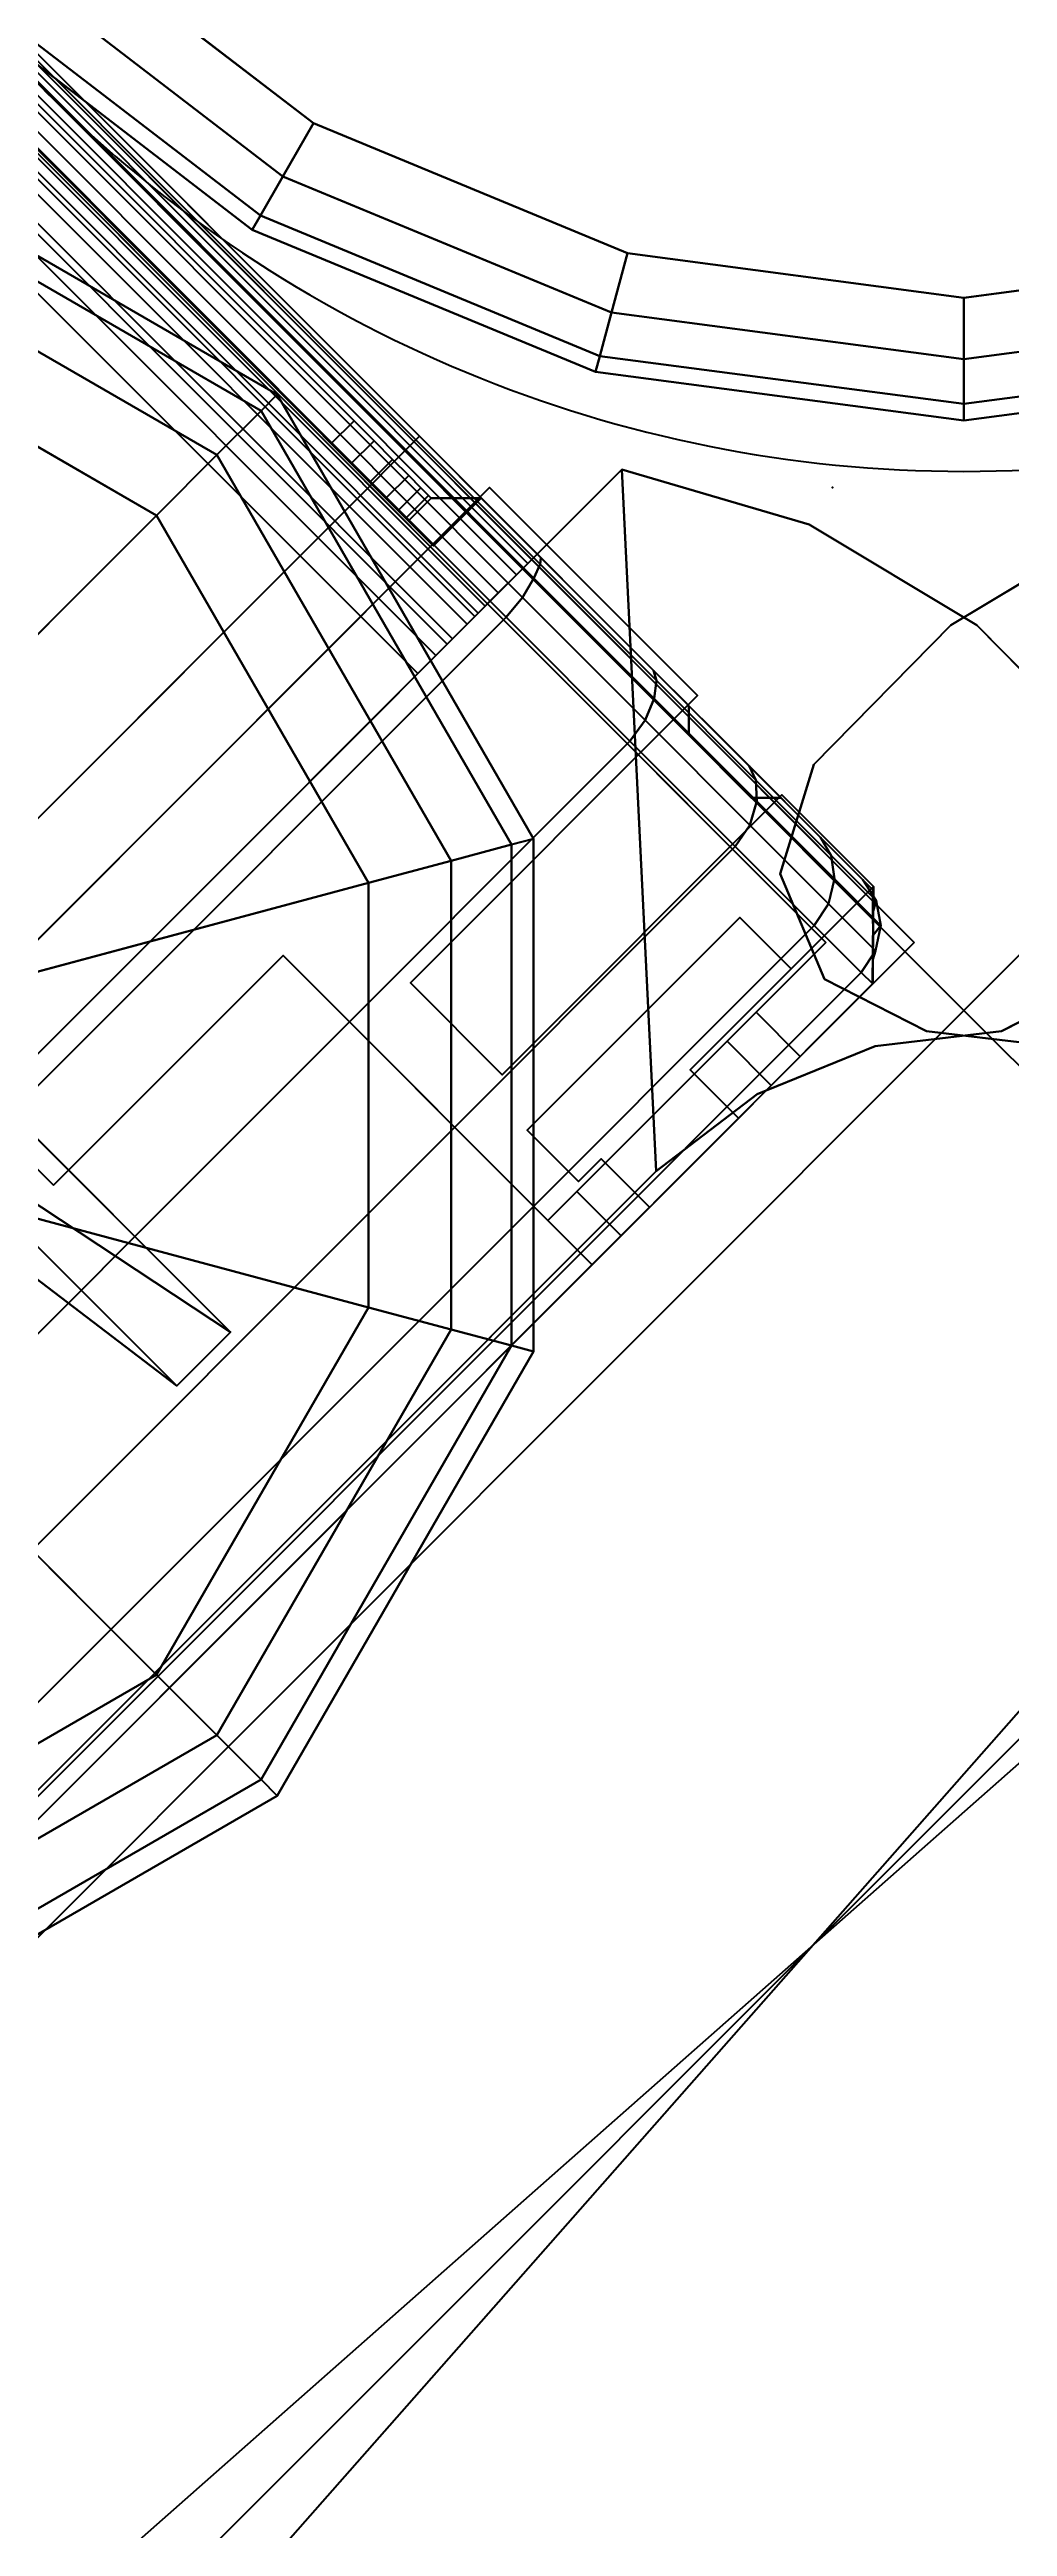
# Model space of a CAD drawing. Extents: x -170 to 1783, y -20 to 1205.
# Drawn here: x 104.674 to 105.594, y 460.558 to 462.938 of the extents above; entities that cross this region are included whole.
import ezdxf
from ezdxf.enums import TextEntityAlignment as Align

# ---------------------------------------------------------------- set-up
doc = ezdxf.new("R2010")
doc.units = 0
doc.header["$LTSCALE"] = 96
doc.header["$MEASUREMENT"] = 0
for name, color, linetype in [('A-FURN-3-PANEL-GLIDE', 7, 'Continuous'), ('A-FURN-3-PANEL-GLIDE-HOUSING', 7, 'Continuous'), ('A-FURN-3-PANEL-RACE', 7, 'Continuous'), ('A-FURN-3-PANEL-SIDE1', 7, 'Continuous'), ('A-FURN-3-PANEL-SIDE2', 7, 'Continuous'), ('A-FURN-3-PANEL-TOPCAP', 7, 'Continuous'), ('A-FURN-3-PANEL-TRIM', 7, 'Continuous'), ('A-FURN-3-WKSF-TOP', 7, 'Continuous'), ('A-FURN-3-WKSF-TRIM', 7, 'Continuous'), ('A-FURN-P-PNLS', 7, 'Continuous'), ('A-FURN-P-WKSF', 7, 'Continuous'), ('MAIN_ELECTRICAL', 7, 'Continuous'), ('MAIN_PANEL', 7, 'Continuous'), ('MAIN_PANEL_COMP', 7, 'Continuous'), ('MAIN_WKSURF', 7, 'Continuous'), ('SM', 7, 'Continuous')]:
    doc.layers.add(name, color=color, linetype=linetype)

# ---------------------------------------------------------------- blocks, each defined once
blk = doc.blocks.new('EC-EFN-456')
at = {"layer": 'A-FURN-3-PANEL-GLIDE', "color": 20, "linetype": 'Continuous'}
for points in [[(46.6501, 1.8052, 0.2464), (46.6391, 1.8242, 0.1642), (47.115, 1.9517, 0.1642), (47.115, 1.9297, 0.2464)], [(46.6391, 1.8242, 0.1642), (46.6501, 1.8052, 0.0821), (47.115, 1.9297, 0.0821), (47.115, 1.9517, 0.1642)], [(47.115, 1.9297, 0.2464), (47.115, 1.9517, 0.1642), (47.5909, 1.8242, 0.1642), (47.5799, 1.8052, 0.2464)], [(47.115, 1.9517, 0.1642), (47.115, 1.9297, 0.0821), (47.5799, 1.8052, 0.0821), (47.5909, 1.8242, 0.1642)], [(46.6802, 1.7531, 0.3065), (46.6501, 1.8052, 0.2464), (47.115, 1.9297, 0.2464), (47.115, 1.8696, 0.3065)], [(46.6501, 1.8052, 0.0821), (46.6802, 1.7531, 0.022), (47.115, 1.8696, 0.022), (47.115, 1.9297, 0.0821)], [(47.115, 1.8696, 0.3065), (47.115, 1.9297, 0.2464), (47.5799, 1.8052, 0.2464), (47.5498, 1.7531, 0.3065)], [(47.115, 1.9297, 0.0821), (47.115, 1.8696, 0.022), (47.5498, 1.7531, 0.022), (47.5799, 1.8052, 0.0821)], [(46.7213, 1.682, 0.3285), (46.6802, 1.7531, 0.3065), (47.115, 1.8696, 0.3065), (47.115, 1.7875, 0.3285)], [(46.6802, 1.7531, 0.022), (46.7213, 1.682), (47.115, 1.7875), (47.115, 1.8696, 0.022)], [(47.115, 1.7875, 0.3285), (47.115, 1.8696, 0.3065), (47.5498, 1.7531, 0.3065), (47.5088, 1.682, 0.3285)], [(47.115, 1.8696, 0.022), (47.115, 1.7875), (47.5088, 1.682), (47.5498, 1.7531, 0.022)], [(47.5799, 1.8052, 0.2464), (47.5909, 1.8242, 0.1642), (47.9392, 1.4759, 0.1642), (47.9202, 1.4649, 0.2464)], [(47.5909, 1.8242, 0.1642), (47.5799, 1.8052, 0.0821), (47.9202, 1.4649, 0.0821), (47.9392, 1.4759, 0.1642)], [(47.0138, 1.1754, 0.3285), (46.7213, 1.682, 0.3285), (47.115, 1.7875, 0.3285), (47.115, 1.2025, 0.3285)], [(47.115, 1.2025, 0.3285), (47.115, 1.7875, 0.3285), (47.5088, 1.682, 0.3285), (47.2163, 1.1754, 0.3285)], [(47.5498, 1.7531, 0.3065), (47.5799, 1.8052, 0.2464), (47.9202, 1.4649, 0.2464), (47.8681, 1.4348, 0.3065)], [(47.5799, 1.8052, 0.0821), (47.5498, 1.7531, 0.022), (47.8681, 1.4348, 0.022), (47.9202, 1.4649, 0.0821)], [(47.5088, 1.682, 0.3285), (47.5498, 1.7531, 0.3065), (47.8681, 1.4348, 0.3065), (47.797, 1.3937, 0.3285)], [(47.5498, 1.7531, 0.022), (47.5088, 1.682), (47.797, 1.3937), (47.8681, 1.4348, 0.022)], [(47.2163, 1.1754, 0.3285), (47.5088, 1.682, 0.3285), (47.797, 1.3937, 0.3285), (47.2904, 1.1013, 0.3285)], [(47.9202, 1.4649, 0.2464), (47.9392, 1.4759, 0.1642), (48.0667, 1, 0.1642), (48.0447, 1, 0.2464)], [(47.9392, 1.4759, 0.1642), (47.9202, 1.4649, 0.0821), (48.0447, 1, 0.0821), (48.0667, 1, 0.1642)], [(47.8681, 1.4348, 0.3065), (47.9202, 1.4649, 0.2464), (48.0447, 1, 0.2464), (47.9846, 1, 0.3065)], [(47.9202, 1.4649, 0.0821), (47.8681, 1.4348, 0.022), (47.9846, 1, 0.022), (48.0447, 1, 0.0821)], [(47.797, 1.3937, 0.3285), (47.8681, 1.4348, 0.3065), (47.9846, 1, 0.3065), (47.9025, 1, 0.3285)], [(47.8681, 1.4348, 0.022), (47.797, 1.3937), (47.9025, 1), (47.9846, 1, 0.022)], [(47.2904, 1.1013, 0.3285), (47.797, 1.3937, 0.3285), (47.9025, 1, 0.3285), (47.3175, 1, 0.3285)], [(47.3175, 1, 0.3285), (47.9025, 1, 0.3285), (47.797, 0.6063, 0.3285), (47.2904, 0.8988, 0.3285)], [(47.9025, 1, 0.3285), (47.9846, 1, 0.3065), (47.8681, 0.5652, 0.3065), (47.797, 0.6063, 0.3285)], [(47.9846, 1, 0.022), (47.9025, 1), (47.797, 0.6063), (47.8681, 0.5652, 0.022)], [(47.9846, 1, 0.3065), (48.0447, 1, 0.2464), (47.9202, 0.5351, 0.2464), (47.8681, 0.5652, 0.3065)], [(48.0447, 1, 0.0821), (47.9846, 1, 0.022), (47.8681, 0.5652, 0.022), (47.9202, 0.5351, 0.0821)], [(48.0447, 1, 0.2464), (48.0667, 1, 0.1642), (47.9392, 0.5241, 0.1642), (47.9202, 0.5351, 0.2464)], [(48.0667, 1, 0.1642), (48.0447, 1, 0.0821), (47.9202, 0.5351, 0.0821), (47.9392, 0.5241, 0.1642)]]:
    blk.add_3dface(points, dxfattribs=at)
at = {"layer": 'A-FURN-3-PANEL-GLIDE', "color": 20, "linetype": 'Continuous', "invisible_edges": 12}
for points in [[(47.115, 1), (47.115, 1.7875), (46.7213, 1.682)], [(47.115, 1), (47.5088, 1.682), (47.115, 1.7875)], [(47.115, 1), (47.797, 1.3937), (47.5088, 1.682)], [(47.115, 1), (47.9025, 1), (47.797, 1.3937)], [(47.115, 1), (47.797, 0.6063), (47.9025, 1)]]:
    blk.add_3dface(points, dxfattribs=at)
at = {"layer": 'A-FURN-3-PANEL-GLIDE-HOUSING', "color": 40, "linetype": 'Continuous'}
for points in [[(47.3151, 1.2001, 2.2447), (47.72, 1.283, 3.3867), (47.72, 1.283, 3.5747), (47.115, 1.283, 3.5747)], [(47.72, 1.21, 3.3867), (47.72, 1.283, 3.3867), (47.3151, 1.2001, 2.2447), (47.2635, 1.1485, 2.2447)], [(47.72, 1.21, 3.3867), (47.72, 1.21, 3.5747), (47.72, 1.283, 3.5747), (47.72, 1.283, 3.3867)], [(47.115, 1.21, 3.5747), (47.72, 1.21, 3.5747), (47.72, 1.21, 3.3867), (47.2635, 1.1485, 2.2447)]]:
    blk.add_3dface(points, dxfattribs=at)
at = {"layer": 'A-FURN-3-PANEL-GLIDE-HOUSING', "color": 40, "linetype": 'Continuous', "invisible_edges": 4}
blk.add_3dface([(47.72, 1.283, 3.5747), (47.72, 1.21, 3.5747), (47.115, 1.21, 3.5747), (47.115, 1.283, 3.5747)], dxfattribs=at)
at = {"layer": 'A-FURN-3-PANEL-RACE', "color": 40, "linetype": 'Continuous'}
for points, invisible_edges in [([(0.08, 2.0125, 3.515), (0.08, 2.0125, 0.3963), (47.92, 2.0125, 0.3963), (47.92, 2.0125, 3.515)], 8), ([(0.5, 1.5745, 0.3963), (47.5, 1.5745, 0.3963), (0.08, 2.0125, 0.3963), (0.08, 1.5745, 0.3963)], 3), ([(47.5, 1.5745, 0.3963), (47.92, 1.5745, 0.3963), (47.92, 2.0125, 0.3963), (0.08, 2.0125, 0.3963)], 8), ([(0.6, 2.0125, 4.0847), (0.6, 2.0125, 3.515), (47.4, 2.0125, 3.515), (47.4, 2.0125, 4.0847)], 2), ([(47.4, 1.9525, 3.515), (47.4, 1.9525, 4.0847), (47.4, 2.0125, 4.0847), (47.4, 2.0125, 3.515)], 2), ([(47.86, 1.9525, 3.515), (47.4, 1.9525, 3.515), (47.4, 2.0125, 3.515), (47.92, 2.0125, 3.515)], 8), ([(47.4, 1.9493, 4.1093), (47.4, 2.0072, 4.1248), (47.4, 2.0125, 4.0847), (47.4, 1.9525, 4.0847)], 5), ([(47.4, 1.9398, 4.1322), (47.4, 1.9918, 4.1622), (47.4, 2.0072, 4.1248), (47.4, 1.9493, 4.1093)], 5), ([(47.86, 1.5745, 3.515), (47.86, 1.9525, 3.515), (47.92, 2.0125, 3.515), (47.92, 1.5745, 3.515)], 2), ([(47.92, 1.8575, 3.1951), (47.92, 2.0125, 3.515), (47.92, 2.0125, 0.3963), (47.92, 1.8575, 1.4986)], 5), ([(47.92, 1.8181, 1.4986), (47.92, 1.8575, 1.4986), (47.92, 2.0125, 0.3963), (47.92, 1.5745, 0.3963)], 10), ([(47.92, 1.5745, 3.245), (47.92, 1.5745, 3.515), (47.92, 2.0125, 3.515), (47.92, 1.8575, 3.1951)], 4), ([(47.4, 1.9247, 4.1519), (47.4, 1.9671, 4.1943), (47.4, 1.9918, 4.1622), (47.4, 1.9398, 4.1322)], 5), ([(47.86, 1.9525, 0.4563), (0.14, 1.9525, 0.4563), (0.14, 1.9525, 3.515), (47.86, 1.9525, 3.515)], 4), ([(0.5, 1.5745, 0.4563), (0.14, 1.5745, 0.4563), (0.14, 1.9525, 0.4563), (47.5, 1.5745, 0.4563)], 12), ([(47.5, 1.5745, 0.4563), (0.14, 1.9525, 0.4563), (47.86, 1.9525, 0.4563), (47.86, 1.5745, 0.4563)], 1), ([(47.4, 1.9525, 3.515), (0.6, 1.9525, 3.515), (0.6, 1.9525, 4.0847), (47.4, 1.9525, 4.0847)], 1), ([(47.4, 1.905, 4.1669), (47.4, 1.935, 4.2189), (47.4, 1.9671, 4.1943), (47.4, 1.9247, 4.1519)], 5), ([(47.86, 1.9525, 0.4563), (47.86, 1.9525, 3.515), (47.86, 1.8575, 3.1951), (47.86, 1.8575, 1.4986)], 10), ([(47.86, 1.5745, 0.4563), (47.86, 1.9525, 0.4563), (47.86, 1.8575, 1.4986), (47.86, 1.8181, 1.4986)], 10), ([(47.86, 1.8575, 3.1951), (47.86, 1.9525, 3.515), (47.86, 1.5745, 3.515), (47.86, 1.5745, 3.245)], 1), ([(47.4, 1.8821, 4.1764), (47.4, 1.8976, 4.2344), (47.4, 1.935, 4.2189), (47.4, 1.905, 4.1669)], 5), ([(47.4, 1.8575, 4.1797), (47.4, 1.8575, 4.2397), (47.4, 1.8976, 4.2344), (47.4, 1.8821, 4.1764)], 4), ([(47.86, 1.5745, 1.7894), (47.86, 1.5745, 0.4563), (47.86, 1.8181, 1.4986), (47.86, 1.614, 1.7894)], 2), ([(47.92, 1.614, 1.7894), (47.92, 1.8181, 1.4986), (47.92, 1.5745, 0.3963), (47.92, 1.5745, 1.7894)], 2), ([(47.5, 1.2625, 0.3963), (47.5, 1.5745, 0.3963), (0.5, 1.5745, 0.3963), (45.902, 1.2625, 0.3963)], 6), ([(47.5, 1.2625, 0.4563), (45.902, 1.2625, 0.4563), (0.5, 1.5745, 0.4563), (47.5, 1.5745, 0.4563)], 6), ([(47.5, 1.5745, 0.3963), (47.5, 1.5745, 0.4563), (47.86, 1.5745, 0.4563), (47.92, 1.5745, 0.3963)], 4), ([(47.92, 1.5745, 0.3963), (47.86, 1.5745, 0.4563), (47.86, 1.5745, 1.7894), (47.92, 1.5745, 1.7894)], 1)]:
    blk.add_3dface(points, dxfattribs=dict(at, invisible_edges=invisible_edges))
for points in [[(0.6, 2.0072, 4.1248), (0.6, 2.0125, 4.0847), (47.4, 2.0125, 4.0847), (47.4, 2.0072, 4.1248)], [(0.6, 1.9918, 4.1622), (0.6, 2.0072, 4.1248), (47.4, 2.0072, 4.1248), (47.4, 1.9918, 4.1622)], [(0.6, 1.9671, 4.1943), (0.6, 1.9918, 4.1622), (47.4, 1.9918, 4.1622), (47.4, 1.9671, 4.1943)], [(0.6, 1.935, 4.2189), (0.6, 1.9671, 4.1943), (47.4, 1.9671, 4.1943), (47.4, 1.935, 4.2189)], [(47.4, 1.9493, 4.1093), (47.4, 1.9525, 4.0847), (0.6, 1.9525, 4.0847), (0.6, 1.9493, 4.1093)], [(47.4, 1.9398, 4.1322), (47.4, 1.9493, 4.1093), (0.6, 1.9493, 4.1093), (0.6, 1.9398, 4.1322)], [(47.4, 1.9247, 4.1519), (47.4, 1.9398, 4.1322), (0.6, 1.9398, 4.1322), (0.6, 1.9247, 4.1519)], [(0.6, 1.8976, 4.2344), (0.6, 1.935, 4.2189), (47.4, 1.935, 4.2189), (47.4, 1.8976, 4.2344)], [(47.4, 1.905, 4.1669), (47.4, 1.9247, 4.1519), (0.6, 1.9247, 4.1519), (0.6, 1.905, 4.1669)], [(47.4, 1.8821, 4.1764), (47.4, 1.905, 4.1669), (0.6, 1.905, 4.1669), (0.6, 1.8821, 4.1764)], [(0.6, 1.8575, 4.2397), (0.6, 1.8976, 4.2344), (47.4, 1.8976, 4.2344), (47.4, 1.8575, 4.2397)], [(47.4, 1.8575, 4.1797), (47.4, 1.8821, 4.1764), (0.6, 1.8821, 4.1764), (0.6, 1.8575, 4.1797)], [(0.6, 1.8575, 4.1797), (0.6, 1.8575, 4.2397), (47.4, 1.8575, 4.2397), (47.4, 1.8575, 4.1797)], [(47.86, 1.8575, 1.4986), (47.86, 1.8575, 3.1951), (47.92, 1.8575, 3.1951), (47.92, 1.8575, 1.4986)], [(47.92, 1.8181, 1.4986), (47.86, 1.8181, 1.4986), (47.86, 1.8575, 1.4986), (47.92, 1.8575, 1.4986)], [(47.86, 1.8575, 3.1951), (47.86, 1.5745, 3.245), (47.92, 1.5745, 3.245), (47.92, 1.8575, 3.1951)], [(47.92, 1.614, 1.7894), (47.86, 1.614, 1.7894), (47.86, 1.8181, 1.4986), (47.92, 1.8181, 1.4986)], [(47.92, 1.5745, 1.7894), (47.86, 1.5745, 1.7894), (47.86, 1.614, 1.7894), (47.92, 1.614, 1.7894)], [(47.5, 1.2625, 0.3963), (47.5, 1.2625, 0.4563), (47.5, 1.5745, 0.4563), (47.5, 1.5745, 0.3963)], [(47.86, 1.5745, 3.245), (47.86, 1.5745, 3.515), (47.92, 1.5745, 3.515), (47.92, 1.5745, 3.245)], [(47.5, 1.2625, 0.4563), (47.5, 1.2625, 0.3963), (45.902, 1.2625, 0.3963), (45.902, 1.2625, 0.4563)]]:
    blk.add_3dface(points, dxfattribs=at)
at = {"layer": 'A-FURN-3-PANEL-SIDE1', "color": 7, "linetype": 'Continuous'}
for points in [[(47.3224, 1.955, 55.7401), (47.3228, 0.045, 55.7401), (0.6776, 0.045, 55.7401), (0.6776, 1.955, 55.7401)], [(47.3224, 0.045, 4.2397), (47.3224, 1.955, 4.2397), (0.6776, 1.955, 4.2397), (0.6776, 0.045, 4.2397)], [(47.3228, 0.045, 55.7401), (47.3224, 1.955, 55.7401), (47.3224, 1.955, 4.2397), (47.3224, 0.045, 4.2397)]]:
    blk.add_3dface(points, dxfattribs=at)
at = {"layer": 'A-FURN-3-PANEL-SIDE2', "color": 7, "linetype": 'Continuous'}
blk.add_3dface([(0.6776, 1.955, 55.7401), (0.6776, 1.955, 4.2397), (47.3224, 1.955, 4.2397), (47.3224, 1.955, 55.7401)], dxfattribs=at)
at = {"layer": 'A-FURN-3-PANEL-TOPCAP', "color": 60, "linetype": 'Continuous'}
for points, invisible_edges in [([(0.76, 2.02, 56.286), (0.76, 2.02, 56.161), (47.24, 2.02, 56.161), (47.24, 2.02, 56.286)], 5), ([(47.24, 2, 56.141), (47.24, 2.02, 56.161), (0.76, 2.02, 56.161), (0.76, 2, 56.141)], 5), ([(47.24, 2.02, 56.036), (47.24, 2, 56.056), (0.76, 2, 56.056), (0.76, 2.02, 56.036)], 5), ([(0.76, 2.02, 56.036), (0.815, 2.02, 55.7741), (47.185, 2.02, 55.7741), (47.24, 2.02, 56.036)], 5), ([(0.76, 2, 56.141), (0.76, 2, 56.056), (47.24, 2, 56.056), (47.24, 2, 56.141)], 5), ([(47.185, 2.02, 55.7741), (0.815, 2.02, 55.7741), (0.815, 1.986, 55.7401), (47.185, 1.986, 55.7401)], 10), ([(47.185, 2.02, 55.7741), (47.185, 1.986, 55.7401), (47.2122, 1.986, 55.7365), (47.221, 2.02, 55.7693)], 5), ([(47.185, 2.02, 55.7741), (47.221, 2.02, 55.7693), (47.3404, 2.02, 56.0218), (47.24, 2.02, 56.036)], 10), ([(47.221, 2.02, 55.7693), (47.2122, 1.986, 55.7365), (47.2375, 1.986, 55.726), (47.2545, 2.02, 55.7554)], 5), ([(47.4331, 2.02, 55.9807), (47.3404, 2.02, 56.0218), (47.221, 2.02, 55.7693), (47.2545, 2.02, 55.7554)], 10), ([(47.2545, 2.02, 55.7554), (47.2375, 1.986, 55.726), (47.2593, 1.986, 55.7093), (47.2833, 2.02, 55.7333)], 5), ([(47.4051, 2.02, 56.2633), (47.24, 2.02, 56.286), (47.24, 2.02, 56.161), (47.3727, 2.02, 56.1426)], 10), ([(47.3727, 2.02, 56.1426), (47.24, 2.02, 56.161), (47.24, 2, 56.141), (47.3676, 2, 56.1232)], 10), ([(47.3456, 2, 56.0411), (47.24, 2, 56.056), (47.24, 2.02, 56.036), (47.3404, 2.02, 56.0218)], 10), ([(47.3676, 2, 56.1232), (47.24, 2, 56.141), (47.24, 2, 56.056), (47.3456, 2, 56.0411)], 10), ([(47.2545, 2.02, 55.7554), (47.2833, 2.02, 55.7333), (47.5111, 2.02, 55.9159), (47.4331, 2.02, 55.9807)], 10), ([(47.2833, 2.02, 55.7333), (47.2593, 1.986, 55.7093), (47.276, 1.986, 55.6875), (47.3054, 2.02, 55.7045)], 5), ([(47.3054, 2.02, 55.7045), (47.276, 1.986, 55.6875), (47.2864, 1.986, 55.6622), (47.3193, 2.02, 55.671)], 5), ([(47.5685, 2.02, 55.8323), (47.5111, 2.02, 55.9159), (47.2833, 2.02, 55.7333), (47.3054, 2.02, 55.7045)], 10), ([(47.3193, 2.02, 55.671), (47.2864, 1.986, 55.6622), (47.29, 1.986, 55.635), (47.324, 2.02, 55.635)], 1), ([(47.3054, 2.02, 55.7045), (47.3193, 2.02, 55.671), (47.601, 2.02, 55.7363), (47.5685, 2.02, 55.8323)], 10), ([(47.3193, 2.02, 55.671), (47.324, 2.02, 55.635), (47.606, 2.02, 55.635), (47.601, 2.02, 55.7363)], 8), ([(47.324, 2.02, 55.635), (47.324, -0.02, 55.635), (47.606, -0.02, 55.635), (47.606, 2.02, 55.635)], 5), ([(47.4431, 2, 55.9981), (47.3456, 2, 56.0411), (47.3404, 2.02, 56.0218), (47.4331, 2.02, 55.9807)], 10), ([(47.4856, 2, 56.0717), (47.3676, 2, 56.1232), (47.3456, 2, 56.0411), (47.4431, 2, 55.9981)], 10), ([(47.4956, 2.02, 56.0891), (47.3727, 2.02, 56.1426), (47.3676, 2, 56.1232), (47.4856, 2, 56.0717)], 10), ([(47.5581, 2.02, 56.1974), (47.4051, 2.02, 56.2633), (47.3727, 2.02, 56.1426), (47.4956, 2.02, 56.0891)], 10), ([(47.5252, 2, 55.9301), (47.4431, 2, 55.9981), (47.4331, 2.02, 55.9807), (47.5111, 2.02, 55.9159)], 10), ([(47.5854, 2, 55.9903), (47.4856, 2, 56.0717), (47.4431, 2, 55.9981), (47.5252, 2, 55.9301)], 10), ([(47.5995, 2.02, 56.0044), (47.4956, 2.02, 56.0891), (47.4856, 2, 56.0717), (47.5854, 2, 55.9903)], 10), ([(47.6879, 2.02, 56.0929), (47.5581, 2.02, 56.1974), (47.4956, 2.02, 56.0891), (47.5995, 2.02, 56.0044)], 10), ([(47.5858, 2, 55.8424), (47.5252, 2, 55.9301), (47.5111, 2.02, 55.9159), (47.5685, 2.02, 55.8323)], 10), ([(47.6595, 2, 55.8849), (47.5854, 2, 55.9903), (47.5252, 2, 55.9301), (47.5858, 2, 55.8424)], 10), ([(47.6202, 2, 55.7415), (47.5858, 2, 55.8424), (47.5685, 2.02, 55.8323), (47.601, 2.02, 55.7363)], 10), ([(47.6768, 2.02, 55.8949), (47.5995, 2.02, 56.0044), (47.5854, 2, 55.9903), (47.6595, 2, 55.8849)], 10), ([(47.7024, 2, 55.7635), (47.6595, 2, 55.8849), (47.5858, 2, 55.8424), (47.6202, 2, 55.7415)], 10), ([(47.7851, 2.02, 55.9575), (47.6879, 2.02, 56.0929), (47.5995, 2.02, 56.0044), (47.6768, 2.02, 55.8949)], 10), ([(47.6259, 2, 55.635), (47.6202, 2, 55.7415), (47.601, 2.02, 55.7363), (47.606, 2.02, 55.635)], 2), ([(47.606, 2.02, 55.635), (47.606, -0.02, 55.635), (47.6259, 0, 55.635), (47.6259, 2, 55.635)], 5), ([(47.711, 2, 55.635), (47.7024, 2, 55.7635), (47.6202, 2, 55.7415), (47.6259, 2, 55.635)], 2), ([(47.711, 0, 55.635), (47.711, 2, 55.635), (47.6259, 2, 55.635), (47.6259, 0, 55.635)], 5), ([(47.7217, 2.02, 55.7687), (47.6768, 2.02, 55.8949), (47.6595, 2, 55.8849), (47.7024, 2, 55.7635)], 10), ([(47.8425, 2.02, 55.8011), (47.7851, 2.02, 55.9575), (47.6768, 2.02, 55.8949), (47.7217, 2.02, 55.7687)], 10), ([(47.731, 2.02, 55.635), (47.7217, 2.02, 55.7687), (47.7024, 2, 55.7635), (47.711, 2, 55.635)], 2), ([(47.711, 2, 55.635), (47.711, 0, 55.635), (47.731, -0.02, 55.635), (47.731, 2.02, 55.635)], 5), ([(47.856, 2.02, 55.635), (47.8425, 2.02, 55.8011), (47.7217, 2.02, 55.7687), (47.731, 2.02, 55.635)], 2), ([(47.856, -0.02, 55.635), (47.856, 2.02, 55.635), (47.731, 2.02, 55.635), (47.731, -0.02, 55.635)], 5), ([(47.8715, 2.0047, 55.635), (47.856, 2.02, 55.635), (47.856, -0.02, 55.635), (47.8715, -0.0047, 55.635)], 10), ([(47.8715, -0.0047, 55.635), (47.8871, 0.0106, 55.635), (47.8871, 1.9894, 55.635), (47.8715, 2.0047, 55.635)], 10), ([(47.9035, 1.9727, 55.635), (47.8871, 1.9894, 55.635), (47.8871, 0.0106, 55.635), (47.9035, 0.0273, 55.635)], 10), ([(47.9035, 0.0273, 55.635), (47.92, 0.044, 55.635), (47.92, 1.956, 55.635), (47.9035, 1.9727, 55.635)], 8)]:
    blk.add_3dface(points, dxfattribs=dict(at, invisible_edges=invisible_edges))
for points in [[(47.24, 2.02, 56.286), (47.24, 2.0151, 56.3105), (0.76, 2.0151, 56.3105), (0.76, 2.02, 56.286)], [(47.24, 2.0151, 56.3105), (47.24, 2.0013, 56.3313), (0.76, 2.0013, 56.3313), (0.76, 2.0151, 56.3105)], [(47.24, 2.0013, 56.3313), (47.24, 1.9805, 56.3451), (0.76, 1.9805, 56.3451), (0.76, 2.0013, 56.3313)], [(47.24, 2.02, 56.286), (47.4051, 2.02, 56.2633), (47.4087, 2.0151, 56.2864), (47.24, 2.0151, 56.3105)], [(47.24, 2.0151, 56.3105), (47.4087, 2.0151, 56.2864), (47.4143, 2.0013, 56.3065), (47.24, 2.0013, 56.3313)], [(47.24, 2.0013, 56.3313), (47.4143, 2.0013, 56.3065), (47.4194, 1.9805, 56.3203), (47.24, 1.9805, 56.3451)], [(47.29, 1.955, 55.635), (47.324, 1.955, 55.635), (47.324, 2.02, 55.635), (47.29, 1.986, 55.635)], [(47.4051, 2.02, 56.2633), (47.5581, 2.02, 56.1974), (47.5669, 2.0151, 56.2168), (47.4087, 2.0151, 56.2864)], [(47.4087, 2.0151, 56.2864), (47.5669, 2.0151, 56.2168), (47.5775, 2.0013, 56.2349), (47.4143, 2.0013, 56.3065)], [(47.4143, 2.0013, 56.3065), (47.5775, 2.0013, 56.2349), (47.5864, 1.9805, 56.248), (47.4194, 1.9805, 56.3203)], [(47.5581, 2.02, 56.1974), (47.6879, 2.02, 56.0929), (47.7022, 2.0151, 56.1072), (47.5669, 2.0151, 56.2168)], [(47.5669, 2.0151, 56.2168), (47.7022, 2.0151, 56.1072), (47.7172, 2.0013, 56.1222), (47.5775, 2.0013, 56.2349)], [(47.5775, 2.0013, 56.2349), (47.7172, 2.0013, 56.1222), (47.7287, 1.9805, 56.1337), (47.5864, 1.9805, 56.248)], [(47.6879, 2.02, 56.0929), (47.7851, 2.02, 55.9575), (47.8045, 2.0151, 55.9663), (47.7022, 2.0151, 56.1072)], [(47.7022, 2.0151, 56.1072), (47.8045, 2.0151, 55.9663), (47.8226, 2.0013, 55.977), (47.7172, 2.0013, 56.1222)], [(47.7172, 2.0013, 56.1222), (47.8226, 2.0013, 55.977), (47.8356, 1.9805, 55.9859), (47.7287, 1.9805, 56.1337)], [(47.7851, 2.02, 55.9575), (47.8425, 2.02, 55.8011), (47.8656, 2.0151, 55.8048), (47.8045, 2.0151, 55.9663)], [(47.8045, 2.0151, 55.9663), (47.8656, 2.0151, 55.8048), (47.8857, 2.0013, 55.8104), (47.8226, 2.0013, 55.977)], [(47.8226, 2.0013, 55.977), (47.8857, 2.0013, 55.8104), (47.8994, 1.9805, 55.8155), (47.8356, 1.9805, 55.9859)], [(47.8425, 2.02, 55.8011), (47.856, 2.02, 55.635), (47.8715, 2.0047, 55.635), (47.8656, 2.0151, 55.8048)], [(47.8656, 2.0151, 55.8048), (47.8715, 2.0047, 55.635), (47.8871, 1.9894, 55.635), (47.8857, 2.0013, 55.8104)], [(47.8857, 2.0013, 55.8104), (47.8871, 1.9894, 55.635), (47.9035, 1.9727, 55.635), (47.8994, 1.9805, 55.8155)], [(47.24, 1.9805, 56.3451), (47.24, 1.956, 56.35), (0.76, 1.956, 56.35), (0.76, 1.9805, 56.3451)], [(47.185, 1.955, 55.7401), (47.185, 1.986, 55.7401), (0.815, 1.986, 55.7401), (0.815, 1.955, 55.7401)], [(47.185, 1.955, 55.7401), (47.2122, 1.955, 55.7365), (47.2122, 1.986, 55.7365), (47.185, 1.986, 55.7401)], [(47.2122, 1.955, 55.7365), (47.2375, 1.955, 55.726), (47.2375, 1.986, 55.726), (47.2122, 1.986, 55.7365)], [(47.2375, 1.955, 55.726), (47.2593, 1.955, 55.7093), (47.2593, 1.986, 55.7093), (47.2375, 1.986, 55.726)], [(47.24, 1.9805, 56.3451), (47.4194, 1.9805, 56.3203), (47.4216, 1.956, 56.3252), (47.24, 1.956, 56.35)], [(47.2593, 1.955, 55.7093), (47.276, 1.955, 55.6875), (47.276, 1.986, 55.6875), (47.2593, 1.986, 55.7093)], [(47.276, 1.955, 55.6875), (47.2864, 1.955, 55.6622), (47.2864, 1.986, 55.6622), (47.276, 1.986, 55.6875)], [(47.2864, 1.955, 55.6622), (47.29, 1.955, 55.635), (47.29, 1.986, 55.635), (47.2864, 1.986, 55.6622)], [(47.4194, 1.9805, 56.3203), (47.5864, 1.9805, 56.248), (47.5901, 1.956, 56.2528), (47.4216, 1.956, 56.3252)], [(47.5864, 1.9805, 56.248), (47.7287, 1.9805, 56.1337), (47.7332, 1.956, 56.1382), (47.5901, 1.956, 56.2528)], [(47.7287, 1.9805, 56.1337), (47.8356, 1.9805, 55.9859), (47.8405, 1.956, 55.9895), (47.7332, 1.956, 56.1382)], [(47.8356, 1.9805, 55.9859), (47.8994, 1.9805, 55.8155), (47.9043, 1.956, 55.8177), (47.8405, 1.956, 55.9895)], [(47.8994, 1.9805, 55.8155), (47.9035, 1.9727, 55.635), (47.92, 1.956, 55.635), (47.9043, 1.956, 55.8177)], [(0.76, 0.044, 56.35), (0.76, 1.956, 56.35), (47.24, 1.956, 56.35), (47.24, 0.044, 56.35)], [(47.4216, 0.044, 56.3252), (47.24, 0.044, 56.35), (47.24, 1.956, 56.35), (47.4216, 1.956, 56.3252)], [(47.5901, 0.044, 56.2528), (47.4216, 0.044, 56.3252), (47.4216, 1.956, 56.3252), (47.5901, 1.956, 56.2528)], [(47.7332, 0.044, 56.1382), (47.5901, 0.044, 56.2528), (47.5901, 1.956, 56.2528), (47.7332, 1.956, 56.1382)], [(47.8405, 0.044, 55.9895), (47.7332, 0.044, 56.1382), (47.7332, 1.956, 56.1382), (47.8405, 1.956, 55.9895)], [(47.9043, 0.044, 55.8177), (47.8405, 0.044, 55.9895), (47.8405, 1.956, 55.9895), (47.9043, 1.956, 55.8177)], [(47.92, 0.044, 55.635), (47.9043, 0.044, 55.8177), (47.9043, 1.956, 55.8177), (47.92, 1.956, 55.635)]]:
    blk.add_3dface(points, dxfattribs=at)
at = {"layer": 'A-FURN-3-PANEL-TRIM', "color": 60, "linetype": 'Continuous'}
for points, invisible_edges in [([(47.5649, 2.2249, 3.5747), (47.4, 2.1348, 3.5747), (47.935, 2.269, 3.5747), (47.7471, 2.2706, 3.5747)], 2), ([(47.5649, 2.2249, 4.2397), (47.7471, 2.2706, 4.2397), (47.935, 2.269, 4.2397), (47.4, 2.1348, 4.2397)], 4), ([(47.5649, 2.2249, 3.8013), (47.7471, 2.2706, 3.8013), (47.935, 2.269, 3.8013), (47.4, 2.1348, 3.8013)], 4), ([(47.5649, 2.2249, 4.013), (47.4, 2.1348, 4.013), (47.935, 2.269, 4.013), (47.7471, 2.2706, 4.013)], 2), ([(47.935, 2.269, 3.5747), (47.4, 2.1348, 3.5747), (48.0735, 2.1159, 3.5747), (48.0322, 2.2178, 3.5747)], 3), ([(47.935, 2.269, 4.2397), (48.0322, 2.2178, 4.2397), (48.0735, 2.1159, 4.2397), (47.4, 2.1348, 4.2397)], 12), ([(47.935, 2.269, 3.8013), (48.0322, 2.2178, 3.8013), (48.0735, 2.1159, 3.8013), (47.4, 2.1348, 3.8013)], 12), ([(47.935, 2.269, 4.013), (47.4, 2.1348, 4.013), (48.0735, 2.1159, 4.013), (48.0322, 2.2178, 4.013)], 3), ([(47.4, 2.1348, 3.5747), (47.4, 0.3185, 3.5747), (47.9, 0.3185, 3.5747), (47.9, 1.6815, 3.5747)], 10), ([(48.0735, 2.1159, 3.5747), (47.4, 2.1348, 3.5747), (47.9639, 1.9153, 3.5747), (48.0395, 2.0114, 3.5747)], 3), ([(47.9639, 1.9153, 3.5747), (47.4, 2.1348, 3.5747), (47.9, 1.6815, 3.5747), (47.9163, 1.8027, 3.5747)], 3), ([(47.4, 2.1348, 4.2397), (47.9, 1.6815, 4.2397), (47.9, 0.3185, 4.2397), (47.4, 0.3185, 4.2397)], 5), ([(48.0735, 2.1159, 4.2397), (48.0395, 2.0114, 4.2397), (47.9639, 1.9153, 4.2397), (47.4, 2.1348, 4.2397)], 12), ([(47.9639, 1.9153, 4.2397), (47.9163, 1.8027, 4.2397), (47.9, 1.6815, 4.2397), (47.4, 2.1348, 4.2397)], 12), ([(48.0735, 2.1159, 3.8013), (48.0395, 2.0114, 3.8013), (47.9639, 1.9153, 3.8013), (47.4, 2.1348, 3.8013)], 12), ([(47.9639, 1.9153, 3.8013), (47.9163, 1.8027, 3.8013), (47.9, 1.6815, 3.8013), (47.4, 2.1348, 3.8013)], 12), ([(48.0735, 2.1159, 4.013), (47.4, 2.1348, 4.013), (47.9639, 1.9153, 4.013), (48.0395, 2.0114, 4.013)], 3), ([(47.9639, 1.9153, 4.013), (47.4, 2.1348, 4.013), (47.9, 1.6815, 4.013), (47.9163, 1.8027, 4.013)], 3), ([(47.605, -0.0328, 55.635), (47.3224, -0.0328, 55.635), (47.3224, 2.0328, 55.635), (47.605, 2.0328, 55.635)], 8), ([(47.8543, 2.0228, 55.635), (47.8543, 1.9109, 55.635), (47.7845, 1.9109, 55.635), (47.7299, 2.0228, 55.635)], 6), ([(47.7845, 1.9109, 4.2397), (47.7845, 1.9109, 55.635), (47.8543, 1.9109, 55.635), (47.8543, 1.9109, 4.2397)], 2), ([(47.7299, 0.3574, 55.635), (47.605, 0.3574, 55.635), (47.605, 1.6426, 55.635), (47.7299, 1.6426, 55.635)], 10), ([(47.8543, 1.6527, 55.635), (47.9198, 1.6527, 55.635), (47.9198, 0.3473, 55.635), (47.8543, 0.3473, 55.635)], 8), ([(47.8543, 0.3782, 55.635), (47.7845, 0.3782, 55.635), (47.7845, 1.6218, 55.635), (47.8543, 1.6218, 55.635)], 10)]:
    blk.add_3dface(points, dxfattribs=dict(at, invisible_edges=invisible_edges))
for points in [[(47.5649, 2.2249, 4.013), (47.7471, 2.2706, 4.013), (47.7471, 2.2706, 4.2397), (47.5649, 2.2249, 4.2397)], [(47.5649, 2.2249, 3.5747), (47.7471, 2.2706, 3.5747), (47.7471, 2.2706, 3.8013), (47.5649, 2.2249, 3.8013)], [(47.7471, 2.2706, 4.013), (47.935, 2.269, 4.013), (47.935, 2.269, 4.2397), (47.7471, 2.2706, 4.2397)], [(47.7471, 2.2706, 3.5747), (47.935, 2.269, 3.5747), (47.935, 2.269, 3.8013), (47.7471, 2.2706, 3.8013)], [(47.4, 2.1348, 4.013), (47.5649, 2.2249, 4.013), (47.5649, 2.2249, 4.2397), (47.4, 2.1348, 4.2397)], [(47.4, 2.1348, 3.5747), (47.5649, 2.2249, 3.5747), (47.5649, 2.2249, 3.8013), (47.4, 2.1348, 3.8013)], [(47.4, 0.3185, 3.5747), (47.4, 2.1348, 3.5747), (47.4, 2.1348, 4.2397), (47.4, 0.3185, 4.2397)], [(47.4, 2.1348, 3.8013), (47.9, 1.6815, 3.8013), (47.9, 1.6815, 4.013), (47.4, 2.1348, 4.013)], [(48.0735, 2.1159, 4.013), (48.0395, 2.0114, 4.013), (48.0395, 2.0114, 4.2397), (48.0735, 2.1159, 4.2397)], [(48.0735, 2.1159, 3.5747), (48.0395, 2.0114, 3.5747), (48.0395, 2.0114, 3.8013), (48.0735, 2.1159, 3.8013)], [(47.3224, 1.955, 4.2397), (47.3224, 2.0328, 4.2397), (47.3224, 2.0328, 55.635), (47.3224, 1.955, 55.635)], [(47.605, 2.0328, 4.2397), (47.605, 2.0328, 55.635), (47.3224, 2.0328, 55.635), (47.3224, 2.0328, 4.2397)], [(47.605, 1.6426, 55.635), (47.605, 2.0328, 55.635), (47.605, 2.0328, 4.2397), (47.605, 1.6426, 4.2397)], [(47.8543, 2.0228, 4.2397), (47.8543, 2.0228, 55.635), (47.7299, 2.0228, 55.635), (47.7299, 2.0228, 4.2397)], [(47.7299, 2.0228, 55.635), (47.7299, 1.6426, 55.635), (47.7299, 1.6426, 4.2397), (47.7299, 2.0228, 4.2397)], [(47.9198, 1.956, 4.2397), (47.9198, 1.956, 55.635), (47.8543, 2.0228, 55.635), (47.8543, 2.0228, 4.2397)], [(47.9198, 1.956, 55.635), (47.9198, 1.7737, 55.635), (47.8543, 1.7737, 55.635), (47.8543, 2.0228, 55.635)], [(48.0395, 2.0114, 4.013), (47.9639, 1.9153, 4.013), (47.9639, 1.9153, 4.2397), (48.0395, 2.0114, 4.2397)], [(48.0395, 2.0114, 3.5747), (47.9639, 1.9153, 3.5747), (47.9639, 1.9153, 3.8013), (48.0395, 2.0114, 3.8013)], [(47.9198, 1.7737, 55.635), (47.9198, 1.956, 55.635), (47.9198, 1.956, 4.2397), (47.9198, 1.7737, 4.2397)], [(47.7845, 1.6218, 55.635), (47.7845, 1.9109, 55.635), (47.7845, 1.9109, 4.2397), (47.7845, 1.6218, 4.2397)], [(47.8543, 1.9109, 55.635), (47.8543, 1.7737, 55.635), (47.8543, 1.7737, 4.2397), (47.8543, 1.9109, 4.2397)], [(47.9639, 1.9153, 4.013), (47.9163, 1.8027, 4.013), (47.9163, 1.8027, 4.2397), (47.9639, 1.9153, 4.2397)], [(47.9639, 1.9153, 3.5747), (47.9163, 1.8027, 3.5747), (47.9163, 1.8027, 3.8013), (47.9639, 1.9153, 3.8013)], [(47.9163, 1.8027, 4.013), (47.9, 1.6815, 4.013), (47.9, 1.6815, 4.2397), (47.9163, 1.8027, 4.2397)], [(47.9163, 1.8027, 3.5747), (47.9, 1.6815, 3.5747), (47.9, 1.6815, 3.8013), (47.9163, 1.8027, 3.8013)], [(47.8543, 1.7737, 4.2397), (47.8543, 1.7737, 55.635), (47.9198, 1.7737, 55.635), (47.9198, 1.7737, 4.2397)], [(47.9, 1.6815, 4.2397), (47.9, 1.6815, 3.5747), (47.9, 0.3185, 3.5747), (47.9, 0.3185, 4.2397)], [(47.7299, 1.6426, 4.2397), (47.7299, 1.6426, 55.635), (47.605, 1.6426, 55.635), (47.605, 1.6426, 4.2397)], [(47.8543, 1.6527, 55.635), (47.8543, 1.6218, 55.635), (47.8543, 1.6218, 4.2397), (47.8543, 1.6527, 4.2397)], [(47.9198, 1.6527, 4.2397), (47.9198, 1.6527, 55.635), (47.8543, 1.6527, 55.635), (47.8543, 1.6527, 4.2397)], [(47.9198, 1.6527, 55.635), (47.9198, 1.6527, 4.2397), (47.9198, 0.3473, 4.2397), (47.9198, 0.3473, 55.635)], [(47.8543, 1.6218, 4.2397), (47.8543, 1.6218, 55.635), (47.7845, 1.6218, 55.635), (47.7845, 1.6218, 4.2397)]]:
    blk.add_3dface(points, dxfattribs=at)
at = {"layer": 'A-FURN-P-PNLS', "color": 60, "linetype": 'Continuous'}
for p, q in [((0, 2), (48, 2)), ((48, 2), (48, 0))]:
    blk.add_line(p, q, dxfattribs=at)
at = {"layer": 'MAIN_PANEL', "color": 7, "linetype": 'Continuous'}
for p in [(48, 2), (48, 2, 55.663), (48, 2)]:
    blk.add_point(p, dxfattribs=at)
blk = doc.blocks.new('EC-EFP-456')
at = {"layer": 'A-FURN-3-PANEL-TRIM', "color": 60, "linetype": 'Continuous'}
for points, invisible_edges in [([(47.9639, 0.0847, 3.8013), (47.4, -0.1348, 3.8013), (48.0735, -0.1159, 3.8013), (48.0395, -0.0114, 3.8013)], 3), ([(47.9639, 0.0847, 4.013), (48.0395, -0.0114, 4.013), (48.0735, -0.1159, 4.013), (47.4, -0.1348, 4.013)], 12), ([(48.0735, -0.1159, 3.8013), (47.4, -0.1348, 3.8013), (47.935, -0.269, 3.8013), (48.0322, -0.2178, 3.8013)], 3), ([(48.0735, -0.1159, 4.013), (48.0322, -0.2178, 4.013), (47.935, -0.269, 4.013), (47.4, -0.1348, 4.013)], 12), ([(47.935, -0.269, 3.8013), (47.4, -0.1348, 3.8013), (47.5649, -0.2249, 3.8013), (47.7471, -0.2706, 3.8013)], 1), ([(47.935, -0.269, 4.013), (47.7471, -0.2706, 4.013), (47.5649, -0.2249, 4.013), (47.4, -0.1348, 4.013)], 8)]:
    blk.add_3dface(points, dxfattribs=dict(at, invisible_edges=invisible_edges))
for points in [[(47.9639, 0.0847, 3.8013), (48.0395, -0.0114, 3.8013), (48.0395, -0.0114, 4.013), (47.9639, 0.0847, 4.013)], [(48.0395, -0.0114, 3.8013), (48.0735, -0.1159, 3.8013), (48.0735, -0.1159, 4.013), (48.0395, -0.0114, 4.013)], [(48.0735, -0.1159, 3.8013), (48.0322, -0.2178, 3.8013), (48.0322, -0.2178, 4.013), (48.0735, -0.1159, 4.013)], [(47.7471, -0.2706, 3.8013), (47.5649, -0.2249, 3.8013), (47.5649, -0.2249, 4.013), (47.7471, -0.2706, 4.013)], [(48.0322, -0.2178, 3.8013), (47.935, -0.269, 3.8013), (47.935, -0.269, 4.013), (48.0322, -0.2178, 4.013)], [(47.935, -0.269, 3.8013), (47.7471, -0.2706, 3.8013), (47.7471, -0.2706, 4.013), (47.935, -0.269, 4.013)]]:
    blk.add_3dface(points, dxfattribs=at)
at = {"layer": 'A-FURN-P-PNLS', "color": 60, "linetype": 'Continuous'}
for p, q in [((48, 2), (48, 0)), ((48, 0), (0, 0))]:
    blk.add_line(p, q, dxfattribs=at)
at = {"layer": 'MAIN_PANEL', "color": 7, "linetype": 'Continuous'}
for p in [(48, 0), (48, 0, 55.663), (48, 0)]:
    blk.add_point(p, dxfattribs=at)
blk = doc.blocks.new('EC-WYC-46-2424-T')
at = {"layer": 'A-FURN-3-WKSF-TOP', "color": 60, "linetype": 'Continuous'}
for points, invisible_edges in [([(21.0901, -26.9099, 27.75), (47.257, -0.2855, 27.75), (46.9555, -0.1606, 27.75), (46.632, -0.118, 27.75)], 9), ([(21.0901, -26.9099, 29), (46.632, -0.118, 29), (46.9555, -0.1606, 29), (47.257, -0.2855, 29)], 9), ([(47.257, -0.2855, 27.75), (21.0901, -26.9099, 27.75), (47.7145, -0.743, 27.75), (47.5159, -0.4841, 27.75)], 3), ([(47.257, -0.2855, 29), (47.5159, -0.4841, 29), (47.7145, -0.743, 29), (21.0901, -26.9099, 29)], 12), ([(21.0901, -26.9099, 27.75), (47.882, -1.368, 27.75), (47.8394, -1.0445, 27.75), (47.7145, -0.743, 27.75)], 9), ([(21.0901, -26.9099, 29), (47.7145, -0.743, 29), (47.8394, -1.0445, 29), (47.882, -1.368, 29)], 9)]:
    blk.add_3dface(points, dxfattribs=dict(at, invisible_edges=invisible_edges))
at = {"layer": 'A-FURN-3-WKSF-TRIM', "color": 40, "linetype": 'Continuous'}
for points in [[(47.3081, -0.197, 28.941), (47.316, -0.1833, 28.882), (47.5993, -0.4007, 28.882), (47.5881, -0.4119, 28.941)], [(47.316, -0.1833, 27.868), (47.3081, -0.197, 27.809), (47.5881, -0.4119, 27.809), (47.5993, -0.4007, 27.868)], [(47.316, -0.1833, 28.882), (47.316, -0.1833, 27.868), (47.5993, -0.4007, 27.868), (47.5993, -0.4007, 28.882)], [(47.2865, -0.2344, 28.9842), (47.3081, -0.197, 28.941), (47.5881, -0.4119, 28.941), (47.5576, -0.4424, 28.9842)], [(47.3081, -0.197, 27.809), (47.2865, -0.2344, 27.7658), (47.5576, -0.4424, 27.7658), (47.5881, -0.4119, 27.809)], [(47.257, -0.2855, 29), (47.2865, -0.2344, 28.9842), (47.5576, -0.4424, 28.9842), (47.5159, -0.4841, 29)], [(47.2865, -0.2344, 27.7658), (47.257, -0.2855, 27.75), (47.5159, -0.4841, 27.75), (47.5576, -0.4424, 27.7658)], [(47.5881, -0.4119, 28.941), (47.5993, -0.4007, 28.882), (47.8167, -0.684, 28.882), (47.803, -0.6919, 28.941)], [(47.5993, -0.4007, 27.868), (47.5881, -0.4119, 27.809), (47.803, -0.6919, 27.809), (47.8167, -0.684, 27.868)], [(47.5993, -0.4007, 28.882), (47.5993, -0.4007, 27.868), (47.8167, -0.684, 27.868), (47.8167, -0.684, 28.882)], [(47.5576, -0.4424, 28.9842), (47.5881, -0.4119, 28.941), (47.803, -0.6919, 28.941), (47.7656, -0.7135, 28.9842)], [(47.5881, -0.4119, 27.809), (47.5576, -0.4424, 27.7658), (47.7656, -0.7135, 27.7658), (47.803, -0.6919, 27.809)], [(47.5159, -0.4841, 29), (47.5576, -0.4424, 28.9842), (47.7656, -0.7135, 28.9842), (47.7145, -0.743, 29)], [(47.5576, -0.4424, 27.7658), (47.5159, -0.4841, 27.75), (47.7145, -0.743, 27.75), (47.7656, -0.7135, 27.7658)], [(47.803, -0.6919, 28.941), (47.8167, -0.684, 28.882), (47.9534, -1.0139, 28.882), (47.9381, -1.018, 28.941)], [(47.8167, -0.684, 27.868), (47.803, -0.6919, 27.809), (47.9381, -1.018, 27.809), (47.9534, -1.0139, 27.868)], [(47.8167, -0.684, 28.882), (47.8167, -0.684, 27.868), (47.9534, -1.0139, 27.868), (47.9534, -1.0139, 28.882)], [(47.7145, -0.743, 29), (47.7656, -0.7135, 28.9842), (47.8964, -1.0292, 28.9842), (47.8394, -1.0445, 29)], [(47.7656, -0.7135, 27.7658), (47.7145, -0.743, 27.75), (47.8394, -1.0445, 27.75), (47.8964, -1.0292, 27.7658)], [(47.7656, -0.7135, 28.9842), (47.803, -0.6919, 28.941), (47.9381, -1.018, 28.941), (47.8964, -1.0292, 28.9842)], [(47.803, -0.6919, 27.809), (47.7656, -0.7135, 27.7658), (47.8964, -1.0292, 27.7658), (47.9381, -1.018, 27.809)], [(47.8964, -1.0292, 28.9842), (47.9381, -1.018, 28.941), (47.9842, -1.368, 28.941), (47.941, -1.368, 28.9842)], [(47.9381, -1.018, 27.809), (47.8964, -1.0292, 27.7658), (47.941, -1.368, 27.7658), (47.9842, -1.368, 27.809)], [(47.9381, -1.018, 28.941), (47.9534, -1.0139, 28.882), (48, -1.368, 28.882), (47.9842, -1.368, 28.941)], [(47.9534, -1.0139, 27.868), (47.9381, -1.018, 27.809), (47.9842, -1.368, 27.809), (48, -1.368, 27.868)], [(47.9534, -1.0139, 28.882), (47.9534, -1.0139, 27.868), (48, -1.368, 27.868), (48, -1.368, 28.882)], [(47.8394, -1.0445, 29), (47.8964, -1.0292, 28.9842), (47.941, -1.368, 28.9842), (47.882, -1.368, 29)], [(47.8964, -1.0292, 27.7658), (47.8394, -1.0445, 27.75), (47.882, -1.368, 27.75), (47.941, -1.368, 27.7658)]]:
    blk.add_3dface(points, dxfattribs=at)
at = {"layer": 'A-FURN-P-WKSF', "color": 7, "linetype": 'Continuous'}
blk.add_arc((46.75, -1.25), 1.25, 0, 90, dxfattribs=at)
at = {"layer": 'MAIN_WKSURF', "color": 7, "linetype": 'Continuous'}
blk.add_point((48, 0), dxfattribs=at)
blk.add_point((48, 0), dxfattribs=at)
blk.add_point((48, 0), dxfattribs=at)
blk = doc.blocks.new('EC-FPFS-44')
at = {"layer": 'SM', "color": 60, "linetype": 'Continuous'}
for points in [[(0.0463, -0.0077, 43.6309), (0.0297, -0.0077, 43.5), (0.0297, -2.0077, 43.5), (0.0463, -1.9911, 43.6309)], [(0.0463, -1.9911, 43.6309), (0.0962, -1.9403, 43.751), (0.0971, -0.0077, 43.751), (0.0463, -0.0077, 43.6309)]]:
    blk.add_3dface(points, dxfattribs=at)
blk = doc.blocks.new('EC-PCSS-3')
at = {"layer": 'MAIN_ELECTRICAL', "color": 7, "linetype": 'Continuous'}
blk.add_point((-1.0029, -0.9768), dxfattribs=at)
at = {"layer": 'SM', "color": 60, "linetype": 'Continuous'}
for p, q in [((3, 0.1875), (-3, -0.1875)), ((-3, 0.1875), (3, -0.1875)), ((3, 0), (-3, 0))]:
    blk.add_line(p, q, dxfattribs=at)

msp = doc.modelspace()

# ---------------------------------------------------------------- block references
at = {"layer": 'MAIN_ELECTRICAL', "color": 47, "linetype": 'Continuous'}
ref = msp.add_blockref('EC-PCSS-3', (105.40771, 461.11701), dxfattribs=dict(at, rotation=225))
ref.add_attrib('CAPMC', 'ECH', dxfattribs={"color": 47, "linetype": 'Continuous', "height": 0.000000012, "width": 0.666667}).set_placement((105.40771, 461.11701), align=Align.BOTTOM_LEFT)
ref.add_attrib('CAPPN', 'EC-PCSS-3', dxfattribs={"color": 47, "linetype": 'Continuous', "height": 0.000000012, "width": 0.666667}).set_placement((105.40771, 461.11701), align=Align.BOTTOM_LEFT)
ref.add_attrib('CAPMG', 'RSI', dxfattribs={"color": 47, "linetype": 'Continuous', "height": 0.000000012, "width": 0.666667}).set_placement((105.40771, 461.11701), align=Align.BOTTOM_LEFT)
ref.add_attrib('CAPQTY', '1', dxfattribs={"color": 47, "linetype": 'Continuous', "height": 0.000000012, "width": 0.666667}).set_placement((105.40771, 461.11701), align=Align.BOTTOM_LEFT)
at = {"layer": 'MAIN_PANEL', "color": 47, "linetype": 'Continuous'}
for name, p, rotation in [('EC-EFN-456', (70.1972, 494.54147), 315), ('EC-EFP-456', (139.49366, 495.95568), 225)]:
    msp.add_blockref(name, p, dxfattribs=dict(at, rotation=rotation))
at = {"layer": 'MAIN_PANEL_COMP', "color": 47, "linetype": 'Continuous', "rotation": 225}
msp.add_blockref('EC-FPFS-44', (105.57898, 459.20174), dxfattribs=at)
at = {"layer": 'MAIN_WKSURF', "color": 47, "linetype": 'Continuous', "rotation": 225}
msp.add_blockref('EC-WYC-46-2424-T', (139.49366, 495.95568), dxfattribs=at)

doc.saveas('drawing.dxf')
